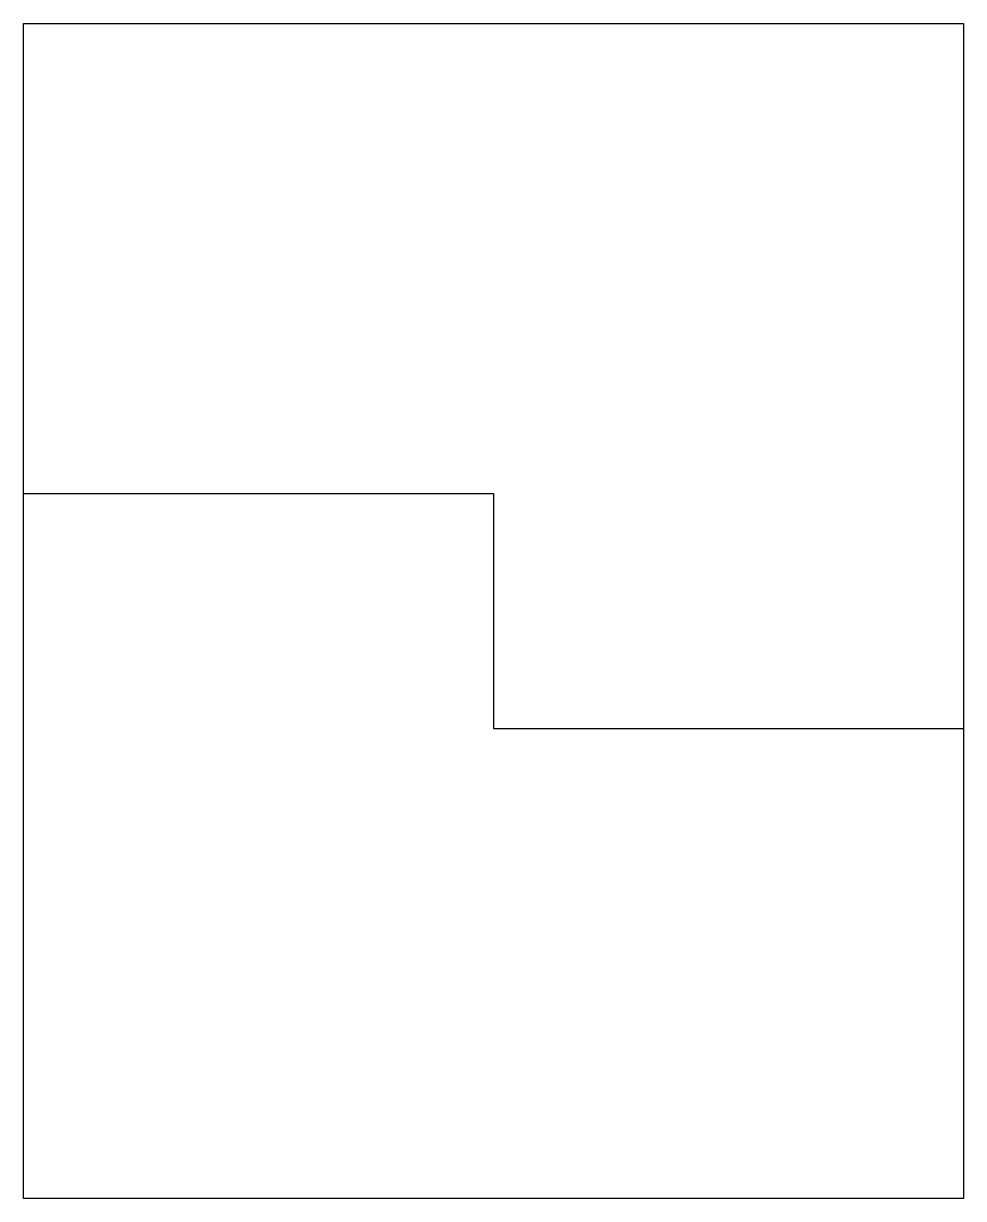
# Model space of a CAD drawing. Header units: metres. Extents: x 0 to 3, y 0 to 3.75.
import ezdxf

# ---------------------------------------------------------------- set-up
doc = ezdxf.new("R2010")
doc.units = ezdxf.units.M

msp = doc.modelspace()

# ---------------------------------------------------------------- linework, layer by layer
for p, q in [((0, 2.25), (0, 3.75)), ((0, 3.75), (3, 3.75)), ((3, 3.75), (3, 1.5)), ((0, 0), (0, 2.25)), ((0, 2.25), (1.5, 2.25)), ((1.5, 2.25), (1.5, 1.5)), ((1.5, 1.5), (3, 1.5)), ((3, 1.5), (3, 0)), ((3, 0), (0, 0))]:
    msp.add_line(p, q)

doc.saveas('drawing.dxf')
